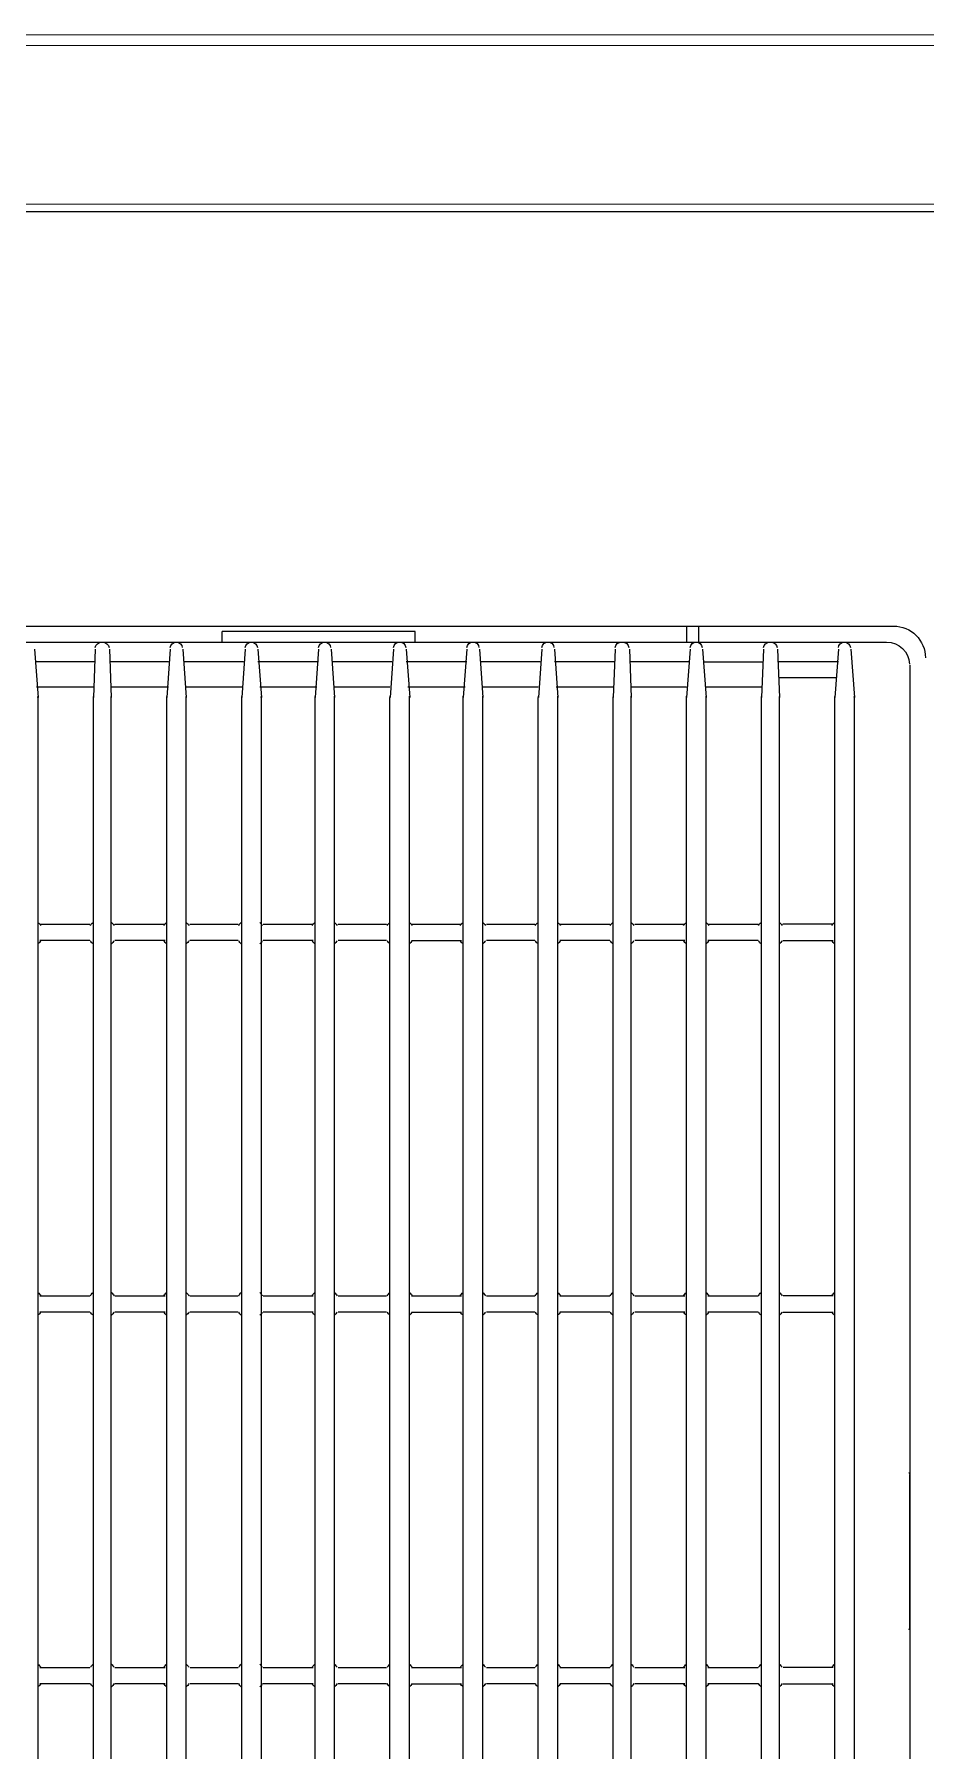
# Model space of a CAD drawing. Header units: inches. Extents: x -114 to 635, y -137 to 57.
# Drawn here: x 541.9142 to 542.0594, y 23.4587 to 23.7382 of the extents above; entities that cross this region are included whole.
import ezdxf

# ---------------------------------------------------------------- set-up
doc = ezdxf.new("R2010")
doc.units = ezdxf.units.IN
doc.header["$MEASUREMENT"] = 0
doc.layers.get('0').update_dxf_attribs({"lineweight": 5})
doc.layers.add('UTILITIES', color=141, linetype='Continuous', lineweight=0)

# ---------------------------------------------------------------- blocks, each defined once
blk = doc.blocks.new('AC ELEVATION')
blk.add_open_spline([(134710.28, 117793.96), (134710.28, 117793.96), (135108.52, 117794.05), (135108.52, 117794.05), (135108.52, 117794.05), (135108.52, 117794.05), (135109.97, 117794.05), (135109.97, 117794.05), (135109.97, 117794.05), (135109.97, 117794.05), (135113.27, 117793.67), (135113.27, 117793.67)], degree=3, knots=[0, 0, 0, 0, 0.333333, 0.333333, 0.333333, 0.333333, 0.666667, 0.666667, 0.666667, 0.666667, 1, 1, 1, 1])
for points in [[(134710.28, 117792.22), (134710.28, 117792.22), (135108.52, 117792.31), (135108.52, 117792.31)], [(135149.18, 117766.39), (135149.18, 117766.39), (134710.28, 117766.33), (134710.28, 117766.33)], [(135150.71, 117765.15), (135150.71, 117765.15), (134291.4, 117765.15), (134291.4, 117765.15)], [(134345.96, 117697.68), (134345.96, 117697.68), (134869.78, 117697.68), (134869.78, 117697.68)], [(134760.34, 117695.08), (134760.34, 117695.08), (134760.34, 117696.81), (134760.34, 117696.81)], [(134791.78, 117696.81), (134791.78, 117696.81), (134760.36, 117696.81), (134760.36, 117696.81)], [(134791.78, 117695.08), (134791.78, 117695.08), (134791.78, 117696.81), (134791.78, 117696.81)], [(134836.02, 117697.68), (134836.02, 117697.68), (134836.02, 117695.07), (134836.02, 117695.07)], [(134838.03, 117695.08), (134838.03, 117695.08), (134838.03, 117697.68), (134838.03, 117697.68)], [(134869.73, 117697.68), (134872.6, 117697.68), (134874.94, 117695.37), (134874.94, 117692.49)], [(134607.86, 117695.08), (134607.86, 117695.08), (134868.61, 117695.08), (134868.61, 117695.08)], [(134729.79, 117693.89), (134729.79, 117693.89), (134730.37, 117686.04), (134730.37, 117686.04)], [(134739.68, 117693.89), (134739.68, 117693.89), (134739.39, 117686.04), (134739.39, 117686.04)], [(134739.68, 117694.17), (134739.73, 117694.67), (134740.22, 117695.07), (134740.81, 117695.07)], [(134740.81, 117695.07), (134741.4, 117695.07), (134741.9, 117694.67), (134741.94, 117694.17)], [(134742.02, 117693.89), (134742.02, 117693.89), (134742.3, 117686.04), (134742.3, 117686.04)], [(134751.91, 117693.89), (134751.91, 117693.89), (134751.32, 117686.04), (134751.32, 117686.04)], [(134751.91, 117694.17), (134751.94, 117694.67), (134752.37, 117695.07), (134752.9, 117695.07)], [(134752.9, 117695.07), (134753.41, 117695.07), (134753.83, 117694.67), (134753.87, 117694.17)], [(134753.95, 117693.89), (134753.95, 117693.89), (134754.52, 117686.04), (134754.52, 117686.04)], [(134764.13, 117693.89), (134764.13, 117693.89), (134763.56, 117686.04), (134763.56, 117686.04)], [(134764.13, 117694.17), (134764.17, 117694.67), (134764.6, 117695.07), (134765.12, 117695.07)], [(134765.12, 117695.07), (134765.64, 117695.07), (134766.07, 117694.67), (134766.1, 117694.17)], [(134766.17, 117693.89), (134766.17, 117693.89), (134766.75, 117686.04), (134766.75, 117686.04)], [(134776.07, 117693.9), (134776.07, 117693.9), (134775.5, 117686.06), (134775.5, 117686.06)], [(134776.06, 117694.17), (134776.1, 117694.67), (134776.53, 117695.07), (134777.05, 117695.07)], [(134777.05, 117695.07), (134777.57, 117695.07), (134777.98, 117694.67), (134778.03, 117694.17)], [(134778.11, 117693.9), (134778.11, 117693.9), (134778.68, 117686.06), (134778.68, 117686.06)], [(134788.29, 117693.9), (134788.29, 117693.9), (134787.71, 117686.06), (134787.71, 117686.06)], [(134788.29, 117694.17), (134788.33, 117694.68), (134788.77, 117695.08), (134789.28, 117695.08)], [(134789.28, 117695.08), (134789.8, 117695.08), (134790.22, 117694.68), (134790.26, 117694.17)], [(134790.34, 117693.9), (134790.34, 117693.9), (134790.91, 117686.06), (134790.91, 117686.06)], [(134800.23, 117693.9), (134800.23, 117693.9), (134799.64, 117686.06), (134799.64, 117686.06)], [(134800.23, 117694.17), (134800.26, 117694.68), (134800.7, 117695.08), (134801.21, 117695.08)], [(134801.21, 117695.08), (134801.73, 117695.08), (134802.16, 117694.68), (134802.19, 117694.17)], [(134802.26, 117693.9), (134802.26, 117693.9), (134802.85, 117686.06), (134802.85, 117686.06)], [(134812.45, 117693.9), (134812.45, 117693.9), (134811.88, 117686.06), (134811.88, 117686.06)], [(134812.45, 117694.17), (134812.49, 117694.68), (134812.91, 117695.08), (134813.44, 117695.08)], [(134813.44, 117695.08), (134813.95, 117695.08), (134814.38, 117694.68), (134814.41, 117694.17)], [(134814.49, 117693.9), (134814.49, 117693.9), (134815.07, 117686.06), (134815.07, 117686.06)], [(134824.38, 117693.9), (134824.38, 117693.9), (134824.08, 117686.06), (134824.08, 117686.06)], [(134824.38, 117694.17), (134824.42, 117694.68), (134824.92, 117695.08), (134825.51, 117695.08)], [(134825.51, 117695.08), (134826.1, 117695.08), (134826.59, 117694.68), (134826.64, 117694.17)], [(134826.71, 117693.9), (134826.71, 117693.9), (134827, 117686.06), (134827, 117686.06)], [(134836.6, 117693.9), (134836.6, 117693.9), (134836.02, 117686.06), (134836.02, 117686.06)], [(134836.6, 117694.17), (134836.64, 117694.68), (134837.06, 117695.08), (134837.58, 117695.08)], [(134837.58, 117695.08), (134838.11, 117695.08), (134838.53, 117694.68), (134838.57, 117694.17)], [(134838.64, 117693.9), (134838.64, 117693.9), (134839.22, 117686.06), (134839.22, 117686.06)], [(134848.53, 117693.9), (134848.53, 117693.9), (134848.24, 117686.06), (134848.24, 117686.06)], [(134848.53, 117694.17), (134848.57, 117694.67), (134849.07, 117695.07), (134849.65, 117695.07)], [(134849.65, 117695.07), (134850.25, 117695.07), (134850.75, 117694.67), (134850.79, 117694.17)], [(134850.85, 117693.9), (134850.85, 117693.9), (134851.14, 117686.06), (134851.14, 117686.06)], [(134860.75, 117693.9), (134860.75, 117693.9), (134860.16, 117686.06), (134860.16, 117686.06)], [(134860.75, 117694.17), (134860.78, 117694.67), (134861.21, 117695.07), (134861.73, 117695.07)], [(134861.73, 117695.07), (134862.26, 117695.07), (134862.68, 117694.67), (134862.71, 117694.17)], [(134862.78, 117693.9), (134862.78, 117693.9), (134863.37, 117686.06), (134863.37, 117686.06)], [(134868.58, 117695.07), (134870.64, 117695.07), (134872.32, 117693.47), (134872.32, 117691.48)], [(134730.09, 117691.88), (134730.09, 117691.88), (134739.69, 117691.88), (134739.69, 117691.88)], [(134742.03, 117691.88), (134742.03, 117691.88), (134751.62, 117691.88), (134751.62, 117691.88)], [(134754.25, 117691.88), (134754.25, 117691.88), (134763.84, 117691.88), (134763.84, 117691.88)], [(134766.18, 117691.88), (134766.18, 117691.88), (134776.07, 117691.88), (134776.07, 117691.88)], [(134778.4, 117691.88), (134778.4, 117691.88), (134787.99, 117691.88), (134787.99, 117691.88)], [(134790.33, 117691.88), (134790.33, 117691.88), (134800.22, 117691.88), (134800.22, 117691.88)], [(134802.54, 117691.88), (134802.54, 117691.88), (134812.15, 117691.88), (134812.15, 117691.88)], [(134814.49, 117691.88), (134814.49, 117691.88), (134824.38, 117691.88), (134824.38, 117691.88)], [(134826.71, 117691.88), (134826.71, 117691.88), (134836.31, 117691.88), (134836.31, 117691.88)], [(134838.91, 117691.87), (134838.91, 117691.87), (134848.52, 117691.87), (134848.52, 117691.87)], [(134860.75, 117691.87), (134860.75, 117691.87), (134850.85, 117691.87), (134850.85, 117691.87)], [(134872.39, 117691.29), (134872.39, 117691.29), (134872.39, 117466.35), (134872.39, 117466.35)], [(134730.09, 117687.79), (134730.09, 117687.79), (134739.4, 117687.79), (134739.4, 117687.79)], [(134742.31, 117687.79), (134742.31, 117687.79), (134751.62, 117687.79), (134751.62, 117687.79)], [(134754.54, 117687.79), (134754.54, 117687.79), (134763.56, 117687.79), (134763.56, 117687.79)], [(134766.47, 117687.79), (134766.47, 117687.79), (134775.78, 117687.79), (134775.78, 117687.79)], [(134778.68, 117687.79), (134778.68, 117687.79), (134787.7, 117687.79), (134787.7, 117687.79)], [(134790.62, 117687.79), (134790.62, 117687.79), (134799.93, 117687.79), (134799.93, 117687.79)], [(134802.85, 117687.79), (134802.85, 117687.79), (134811.86, 117687.79), (134811.86, 117687.79)], [(134814.78, 117687.79), (134814.78, 117687.79), (134824.08, 117687.79), (134824.08, 117687.79)], [(134826.99, 117687.79), (134826.99, 117687.79), (134836.02, 117687.79), (134836.02, 117687.79)], [(134839.21, 117687.79), (134839.21, 117687.79), (134848.23, 117687.79), (134848.23, 117687.79)], [(134860.45, 117689.25), (134860.45, 117689.25), (134851.14, 117689.25), (134851.14, 117689.25)], [(134730.3, 117686.23), (134730.3, 117686.17), (134730.3, 117686.13), (134730.3, 117686.07)], [(134730.37, 117466.35), (134730.37, 117466.35), (134730.37, 117686.06), (134730.37, 117686.06)], [(134739.39, 117686.07), (134739.39, 117686.13), (134739.39, 117686.17), (134739.39, 117686.23)], [(134739.39, 117466.35), (134739.39, 117466.35), (134739.39, 117686.04), (134739.39, 117686.04)], [(134742.24, 117686.23), (134742.24, 117686.17), (134742.24, 117686.13), (134742.24, 117686.07)], [(134742.3, 117466.35), (134742.3, 117466.35), (134742.3, 117686.04), (134742.3, 117686.04)], [(134751.32, 117686.07), (134751.32, 117686.07), (134751.32, 117686.23), (134751.32, 117686.23)], [(134751.32, 117466.35), (134751.32, 117466.35), (134751.32, 117686.04), (134751.32, 117686.04)], [(134754.46, 117686.23), (134754.46, 117686.23), (134754.46, 117686.07), (134754.46, 117686.07)], [(134754.52, 117466.35), (134754.52, 117466.35), (134754.52, 117686.04), (134754.52, 117686.04)], [(134763.56, 117686.07), (134763.56, 117686.13), (134763.56, 117686.17), (134763.56, 117686.23)], [(134763.56, 117466.35), (134763.56, 117466.35), (134763.56, 117686.04), (134763.56, 117686.04)], [(134766.68, 117686.23), (134766.68, 117686.23), (134766.68, 117686.07), (134766.68, 117686.07)], [(134766.75, 117466.35), (134766.75, 117466.35), (134766.75, 117686.04), (134766.75, 117686.04)], [(134775.49, 117686.07), (134775.49, 117686.07), (134775.49, 117686.23), (134775.49, 117686.23)], [(134775.49, 117466.35), (134775.49, 117466.35), (134775.49, 117686.04), (134775.49, 117686.04)], [(134778.62, 117686.25), (134778.62, 117686.18), (134778.63, 117686.15), (134778.63, 117686.08)], [(134778.67, 117466.35), (134778.67, 117466.35), (134778.67, 117686.04), (134778.67, 117686.04)], [(134787.7, 117466.35), (134787.7, 117466.35), (134787.7, 117686.04), (134787.7, 117686.04)], [(134787.71, 117686.08), (134787.71, 117686.15), (134787.71, 117686.18), (134787.71, 117686.25)], [(134790.85, 117686.25), (134790.85, 117686.25), (134790.85, 117686.08), (134790.85, 117686.08)], [(134790.9, 117466.35), (134790.9, 117466.35), (134790.9, 117686.04), (134790.9, 117686.04)], [(134799.63, 117466.35), (134799.63, 117466.35), (134799.63, 117686.04), (134799.63, 117686.04)], [(134799.64, 117686.08), (134799.64, 117686.08), (134799.64, 117686.25), (134799.64, 117686.25)], [(134802.77, 117686.25), (134802.78, 117686.18), (134802.78, 117686.15), (134802.78, 117686.08)], [(134802.83, 117466.35), (134802.83, 117466.35), (134802.83, 117686.04), (134802.83, 117686.04)], [(134811.86, 117466.35), (134811.86, 117466.35), (134811.86, 117686.04), (134811.86, 117686.04)], [(134811.88, 117686.08), (134811.88, 117686.08), (134811.88, 117686.25), (134811.88, 117686.25)], [(134815, 117686.25), (134815, 117686.18), (134815, 117686.15), (134815, 117686.08)], [(134815.06, 117466.35), (134815.06, 117466.35), (134815.06, 117686.04), (134815.06, 117686.04)], [(134824.07, 117466.35), (134824.07, 117466.35), (134824.07, 117686.04), (134824.07, 117686.04)], [(134824.08, 117686.08), (134824.08, 117686.15), (134824.09, 117686.18), (134824.09, 117686.25)], [(134826.93, 117686.25), (134826.93, 117686.18), (134826.93, 117686.15), (134826.93, 117686.08)], [(134826.99, 117466.35), (134826.99, 117466.35), (134826.99, 117686.04), (134826.99, 117686.04)], [(134836.01, 117466.35), (134836.01, 117466.35), (134836.01, 117686.04), (134836.01, 117686.04)], [(134836.02, 117686.08), (134836.02, 117686.08), (134836.02, 117686.25), (134836.02, 117686.25)], [(134839.15, 117686.25), (134839.15, 117686.18), (134839.15, 117686.15), (134839.15, 117686.08)], [(134839.21, 117466.35), (134839.21, 117466.35), (134839.21, 117686.04), (134839.21, 117686.04)], [(134848.23, 117466.35), (134848.23, 117466.35), (134848.23, 117686.04), (134848.23, 117686.04)], [(134848.24, 117686.08), (134848.24, 117686.13), (134848.24, 117686.17), (134848.24, 117686.23)], [(134851.08, 117686.23), (134851.08, 117686.17), (134851.09, 117686.13), (134851.09, 117686.08)], [(134851.14, 117466.35), (134851.14, 117466.35), (134851.14, 117686.04), (134851.14, 117686.04)], [(134860.16, 117686.08), (134860.16, 117686.08), (134860.16, 117686.23), (134860.16, 117686.23)], [(134860.16, 117466.35), (134860.16, 117466.35), (134860.16, 117686.04), (134860.16, 117686.04)], [(134863.29, 117686.23), (134863.29, 117686.18), (134863.29, 117686.15), (134863.29, 117686.08)], [(134863.36, 117466.35), (134863.36, 117466.35), (134863.36, 117686.06), (134863.36, 117686.06)], [(134730.35, 117649.4), (134730.52, 117649.25), (134730.67, 117649.11), (134730.8, 117648.93)], [(134730.67, 117649.11), (134730.67, 117649.11), (134738.82, 117649.11), (134738.82, 117649.11)], [(134738.89, 117648.93), (134739.02, 117649.11), (134739.16, 117649.25), (134739.32, 117649.4)], [(134742.33, 117649.4), (134742.49, 117649.25), (134742.63, 117649.11), (134742.75, 117648.93)], [(134742.89, 117649.11), (134742.89, 117649.11), (134751.05, 117649.11), (134751.05, 117649.11)], [(134750.86, 117648.93), (134750.97, 117649.11), (134751.13, 117649.25), (134751.3, 117649.4)], [(134754.5, 117649.4), (134754.67, 117649.25), (134754.82, 117649.11), (134754.95, 117648.93)], [(134755.11, 117649.11), (134755.11, 117649.11), (134762.97, 117649.11), (134762.97, 117649.11)], [(134763.06, 117648.93), (134763.17, 117649.11), (134763.3, 117649.25), (134763.47, 117649.4)], [(134766.49, 117649.4), (134766.65, 117649.25), (134766.79, 117649.11), (134766.9, 117648.93)], [(134767.04, 117649.11), (134767.04, 117649.11), (134775.2, 117649.11), (134775.2, 117649.11)], [(134775.01, 117648.93), (134775.14, 117649.11), (134775.27, 117649.25), (134775.45, 117649.4)], [(134778.66, 117649.4), (134778.83, 117649.25), (134778.97, 117649.11), (134779.11, 117648.93)], [(134779.27, 117649.11), (134779.27, 117649.11), (134787.13, 117649.11), (134787.13, 117649.11)], [(134787.23, 117648.93), (134787.35, 117649.11), (134787.5, 117649.25), (134787.68, 117649.4)], [(134790.88, 117649.4), (134791.05, 117649.25), (134791.2, 117649.11), (134791.31, 117648.93)], [(134791.2, 117649.11), (134791.2, 117649.11), (134799.35, 117649.11), (134799.35, 117649.11)], [(134799.16, 117648.93), (134799.28, 117649.11), (134799.43, 117649.25), (134799.61, 117649.4)], [(134802.81, 117649.4), (134802.98, 117649.25), (134803.13, 117649.11), (134803.26, 117648.93)], [(134803.42, 117649.11), (134803.42, 117649.11), (134811.29, 117649.11), (134811.29, 117649.11)], [(134811.38, 117648.93), (134811.51, 117649.11), (134811.65, 117649.25), (134811.84, 117649.4)], [(134815.02, 117649.4), (134815.21, 117649.25), (134815.35, 117649.11), (134815.47, 117648.93)], [(134815.36, 117649.11), (134815.36, 117649.11), (134823.5, 117649.11), (134823.5, 117649.11)], [(134823.58, 117648.93), (134823.69, 117649.11), (134823.84, 117649.25), (134823.99, 117649.4)], [(134827, 117649.4), (134827.18, 117649.25), (134827.32, 117649.11), (134827.43, 117648.93)], [(134827.57, 117649.11), (134827.57, 117649.11), (134835.73, 117649.11), (134835.73, 117649.11)], [(134835.54, 117648.93), (134835.66, 117649.11), (134835.81, 117649.25), (134835.99, 117649.4)], [(134839.19, 117649.4), (134839.36, 117649.25), (134839.51, 117649.11), (134839.63, 117648.93)], [(134839.51, 117649.11), (134839.51, 117649.11), (134847.66, 117649.11), (134847.66, 117649.11)], [(134847.73, 117648.93), (134847.85, 117649.11), (134847.99, 117649.25), (134848.16, 117649.4)], [(134851.17, 117649.4), (134851.33, 117649.25), (134851.47, 117649.11), (134851.59, 117648.93)], [(134859.88, 117649.11), (134859.88, 117649.11), (134851.73, 117649.11), (134851.73, 117649.11)], [(134859.69, 117648.93), (134859.82, 117649.11), (134859.96, 117649.25), (134860.14, 117649.4)], [(134730.8, 117646.42), (134730.67, 117646.24), (134730.52, 117646.07), (134730.35, 117645.94)], [(134738.82, 117646.48), (134738.82, 117646.48), (134730.67, 117646.48), (134730.67, 117646.48)], [(134739.32, 117645.94), (134739.16, 117646.07), (134739.02, 117646.24), (134738.89, 117646.42)], [(134742.75, 117646.42), (134742.63, 117646.24), (134742.49, 117646.07), (134742.33, 117645.94)], [(134751.05, 117646.48), (134751.05, 117646.48), (134742.89, 117646.48), (134742.89, 117646.48)], [(134751.3, 117645.94), (134751.13, 117646.07), (134750.97, 117646.24), (134750.86, 117646.42)], [(134754.95, 117646.42), (134754.82, 117646.24), (134754.67, 117646.07), (134754.5, 117645.94)], [(134762.97, 117646.48), (134762.97, 117646.48), (134755.11, 117646.48), (134755.11, 117646.48)], [(134763.47, 117645.94), (134763.3, 117646.07), (134763.17, 117646.24), (134763.06, 117646.42)], [(134766.9, 117646.42), (134766.79, 117646.24), (134766.65, 117646.07), (134766.49, 117645.94)], [(134775.2, 117646.48), (134775.2, 117646.48), (134767.04, 117646.48), (134767.04, 117646.48)], [(134775.45, 117645.94), (134775.27, 117646.07), (134775.14, 117646.24), (134775.01, 117646.42)], [(134779.11, 117646.42), (134778.97, 117646.24), (134778.83, 117646.07), (134778.66, 117645.94)], [(134787.13, 117646.48), (134787.13, 117646.48), (134779.27, 117646.48), (134779.27, 117646.48)], [(134787.68, 117645.94), (134787.5, 117646.07), (134787.35, 117646.24), (134787.23, 117646.42)], [(134791.31, 117646.42), (134791.2, 117646.24), (134791.05, 117646.07), (134790.88, 117645.94)], [(134791.2, 117646.48), (134791.2, 117646.48), (134799.35, 117646.48), (134799.35, 117646.48)], [(134799.61, 117645.94), (134799.43, 117646.07), (134799.28, 117646.24), (134799.16, 117646.42)], [(134803.26, 117646.42), (134803.13, 117646.24), (134802.98, 117646.07), (134802.81, 117645.94)], [(134811.29, 117646.48), (134811.29, 117646.48), (134803.42, 117646.48), (134803.42, 117646.48)], [(134811.84, 117645.94), (134811.65, 117646.07), (134811.51, 117646.24), (134811.38, 117646.42)], [(134815.47, 117646.42), (134815.35, 117646.24), (134815.21, 117646.07), (134815.02, 117645.94)], [(134823.5, 117646.48), (134823.5, 117646.48), (134815.36, 117646.48), (134815.36, 117646.48)], [(134823.99, 117645.94), (134823.84, 117646.07), (134823.69, 117646.24), (134823.58, 117646.42)], [(134827.43, 117646.42), (134827.32, 117646.24), (134827.18, 117646.07), (134827, 117645.94)], [(134835.73, 117646.48), (134835.73, 117646.48), (134827.57, 117646.48), (134827.57, 117646.48)], [(134835.99, 117645.94), (134835.81, 117646.07), (134835.66, 117646.24), (134835.54, 117646.42)], [(134839.63, 117646.42), (134839.51, 117646.24), (134839.36, 117646.07), (134839.19, 117645.94)], [(134847.66, 117646.48), (134847.66, 117646.48), (134839.51, 117646.48), (134839.51, 117646.48)], [(134848.16, 117645.94), (134847.99, 117646.07), (134847.85, 117646.24), (134847.73, 117646.42)], [(134851.59, 117646.42), (134851.47, 117646.24), (134851.33, 117646.07), (134851.17, 117645.94)], [(134851.73, 117646.48), (134851.73, 117646.48), (134859.88, 117646.48), (134859.88, 117646.48)], [(134860.14, 117645.94), (134859.96, 117646.07), (134859.82, 117646.24), (134859.69, 117646.42)], [(134730.35, 117589.13), (134730.52, 117588.98), (134730.67, 117588.82), (134730.8, 117588.61)], [(134730.67, 117588.57), (134730.67, 117588.57), (134738.82, 117588.57), (134738.82, 117588.57)], [(134738.89, 117588.61), (134739.02, 117588.82), (134739.16, 117588.98), (134739.32, 117589.13)], [(134742.33, 117589.13), (134742.49, 117588.98), (134742.63, 117588.82), (134742.75, 117588.61)], [(134742.89, 117588.57), (134742.89, 117588.57), (134751.05, 117588.57), (134751.05, 117588.57)], [(134750.86, 117588.61), (134750.97, 117588.82), (134751.13, 117588.98), (134751.3, 117589.13)], [(134754.5, 117589.13), (134754.67, 117588.98), (134754.82, 117588.82), (134754.95, 117588.61)], [(134755.11, 117588.57), (134755.11, 117588.57), (134762.97, 117588.57), (134762.97, 117588.57)], [(134763.06, 117588.61), (134763.17, 117588.82), (134763.3, 117588.98), (134763.47, 117589.13)], [(134766.49, 117589.13), (134766.65, 117588.98), (134766.79, 117588.82), (134766.9, 117588.61)], [(134767.04, 117588.57), (134767.04, 117588.57), (134775.2, 117588.57), (134775.2, 117588.57)], [(134775.01, 117588.61), (134775.14, 117588.82), (134775.27, 117588.98), (134775.45, 117589.13)], [(134778.66, 117589.13), (134778.83, 117588.98), (134778.97, 117588.82), (134779.11, 117588.61)], [(134779.27, 117588.57), (134779.27, 117588.57), (134787.13, 117588.57), (134787.13, 117588.57)], [(134787.23, 117588.61), (134787.35, 117588.82), (134787.5, 117588.98), (134787.68, 117589.13)], [(134790.88, 117589.13), (134791.05, 117588.98), (134791.2, 117588.82), (134791.31, 117588.61)], [(134791.2, 117588.57), (134791.2, 117588.57), (134799.35, 117588.57), (134799.35, 117588.57)], [(134799.16, 117588.61), (134799.28, 117588.82), (134799.43, 117588.98), (134799.61, 117589.13)], [(134802.81, 117589.13), (134802.98, 117588.98), (134803.13, 117588.82), (134803.26, 117588.61)], [(134803.42, 117588.57), (134803.42, 117588.57), (134811.29, 117588.57), (134811.29, 117588.57)], [(134811.38, 117588.61), (134811.51, 117588.82), (134811.65, 117588.98), (134811.84, 117589.13)], [(134815.02, 117589.13), (134815.21, 117588.98), (134815.35, 117588.82), (134815.47, 117588.61)], [(134815.36, 117588.57), (134815.36, 117588.57), (134823.5, 117588.57), (134823.5, 117588.57)], [(134823.58, 117588.61), (134823.69, 117588.82), (134823.84, 117588.98), (134823.99, 117589.13)], [(134827, 117589.13), (134827.18, 117588.98), (134827.32, 117588.82), (134827.43, 117588.61)], [(134827.57, 117588.57), (134827.57, 117588.57), (134835.73, 117588.57), (134835.73, 117588.57)], [(134835.54, 117588.61), (134835.66, 117588.82), (134835.81, 117588.98), (134835.99, 117589.13)], [(134839.19, 117589.13), (134839.36, 117588.98), (134839.51, 117588.82), (134839.63, 117588.61)], [(134839.51, 117588.57), (134839.51, 117588.57), (134847.66, 117588.57), (134847.66, 117588.57)], [(134847.73, 117588.61), (134847.85, 117588.82), (134847.99, 117588.98), (134848.16, 117589.13)], [(134851.17, 117589.13), (134851.33, 117588.98), (134851.47, 117588.82), (134851.59, 117588.61)], [(134859.88, 117588.57), (134859.88, 117588.57), (134851.74, 117588.57), (134851.74, 117588.57)], [(134859.69, 117588.61), (134859.82, 117588.82), (134859.96, 117588.98), (134860.14, 117589.13)], [(134730.8, 117585.96), (134730.67, 117585.75), (134730.52, 117585.59), (134730.35, 117585.44)], [(134738.82, 117585.94), (134738.82, 117585.94), (134730.67, 117585.94), (134730.67, 117585.94)], [(134739.32, 117585.44), (134739.16, 117585.59), (134739.02, 117585.75), (134738.89, 117585.96)], [(134742.75, 117585.96), (134742.63, 117585.75), (134742.49, 117585.59), (134742.33, 117585.44)], [(134751.05, 117585.94), (134751.05, 117585.94), (134742.89, 117585.94), (134742.89, 117585.94)], [(134751.3, 117585.44), (134751.13, 117585.59), (134750.97, 117585.75), (134750.86, 117585.96)], [(134754.95, 117585.96), (134754.82, 117585.75), (134754.67, 117585.59), (134754.5, 117585.44)], [(134762.97, 117585.94), (134762.97, 117585.94), (134755.11, 117585.94), (134755.11, 117585.94)], [(134763.47, 117585.44), (134763.3, 117585.59), (134763.17, 117585.75), (134763.06, 117585.96)], [(134766.9, 117585.96), (134766.79, 117585.75), (134766.65, 117585.59), (134766.49, 117585.44)], [(134775.2, 117585.94), (134775.2, 117585.94), (134767.04, 117585.94), (134767.04, 117585.94)], [(134775.45, 117585.44), (134775.27, 117585.59), (134775.14, 117585.75), (134775.01, 117585.96)], [(134779.11, 117585.96), (134778.97, 117585.75), (134778.83, 117585.59), (134778.66, 117585.44)], [(134787.13, 117585.94), (134787.13, 117585.94), (134779.27, 117585.94), (134779.27, 117585.94)], [(134787.68, 117585.44), (134787.5, 117585.59), (134787.35, 117585.75), (134787.23, 117585.96)], [(134791.31, 117585.96), (134791.2, 117585.75), (134791.05, 117585.59), (134790.88, 117585.44)], [(134791.2, 117585.94), (134791.2, 117585.94), (134799.35, 117585.94), (134799.35, 117585.94)], [(134799.61, 117585.44), (134799.43, 117585.59), (134799.28, 117585.75), (134799.16, 117585.96)], [(134803.26, 117585.96), (134803.13, 117585.75), (134802.98, 117585.59), (134802.81, 117585.44)], [(134811.29, 117585.94), (134811.29, 117585.94), (134803.42, 117585.94), (134803.42, 117585.94)], [(134811.84, 117585.44), (134811.65, 117585.59), (134811.51, 117585.75), (134811.38, 117585.96)], [(134815.47, 117585.96), (134815.35, 117585.75), (134815.21, 117585.59), (134815.02, 117585.44)], [(134823.5, 117585.94), (134823.5, 117585.94), (134815.36, 117585.94), (134815.36, 117585.94)], [(134823.99, 117585.44), (134823.84, 117585.59), (134823.69, 117585.75), (134823.58, 117585.96)], [(134827.43, 117585.96), (134827.32, 117585.75), (134827.18, 117585.59), (134827, 117585.44)], [(134835.73, 117585.94), (134835.73, 117585.94), (134827.57, 117585.94), (134827.57, 117585.94)], [(134835.99, 117585.44), (134835.81, 117585.59), (134835.66, 117585.75), (134835.54, 117585.96)], [(134839.63, 117585.96), (134839.51, 117585.75), (134839.36, 117585.59), (134839.19, 117585.44)], [(134847.66, 117585.94), (134847.66, 117585.94), (134839.51, 117585.94), (134839.51, 117585.94)], [(134848.16, 117585.44), (134847.99, 117585.59), (134847.85, 117585.75), (134847.73, 117585.96)], [(134851.59, 117585.96), (134851.47, 117585.75), (134851.33, 117585.59), (134851.17, 117585.44)], [(134851.73, 117585.94), (134851.73, 117585.94), (134859.88, 117585.94), (134859.88, 117585.94)], [(134860.14, 117585.44), (134859.96, 117585.59), (134859.82, 117585.75), (134859.69, 117585.96)], [(134872.23, 117559.88), (134872.29, 117559.82), (134872.32, 117559.72), (134872.32, 117559.63)], [(134872.38, 117534.43), (134872.38, 117534.43), (134872.38, 117559.46), (134872.38, 117559.46)], [(134872.32, 117534.47), (134872.32, 117534.35), (134872.29, 117534.22), (134872.23, 117534.14)], [(134730.35, 117528.6), (134730.52, 117528.45), (134730.67, 117528.28), (134730.8, 117528.1)], [(134738.89, 117528.1), (134739.03, 117528.28), (134739.16, 117528.45), (134739.33, 117528.6)], [(134742.33, 117528.6), (134742.49, 117528.45), (134742.64, 117528.28), (134742.75, 117528.1)], [(134750.86, 117528.1), (134750.99, 117528.28), (134751.13, 117528.45), (134751.3, 117528.6)], [(134754.5, 117528.6), (134754.67, 117528.45), (134754.82, 117528.28), (134754.95, 117528.1)], [(134763.06, 117528.1), (134763.17, 117528.28), (134763.3, 117528.45), (134763.48, 117528.6)], [(134766.49, 117528.6), (134766.65, 117528.45), (134766.79, 117528.28), (134766.9, 117528.1)], [(134775.01, 117528.1), (134775.14, 117528.28), (134775.27, 117528.45), (134775.45, 117528.6)], [(134778.66, 117528.6), (134778.83, 117528.45), (134778.97, 117528.28), (134779.11, 117528.1)], [(134787.23, 117528.1), (134787.35, 117528.28), (134787.5, 117528.45), (134787.69, 117528.6)], [(134790.88, 117528.6), (134791.05, 117528.45), (134791.2, 117528.28), (134791.33, 117528.1)], [(134799.17, 117528.1), (134799.28, 117528.28), (134799.45, 117528.45), (134799.61, 117528.6)], [(134802.82, 117528.6), (134802.98, 117528.45), (134803.13, 117528.28), (134803.26, 117528.1)], [(134811.39, 117528.1), (134811.51, 117528.28), (134811.65, 117528.45), (134811.84, 117528.6)], [(134815.04, 117528.6), (134815.21, 117528.45), (134815.35, 117528.28), (134815.47, 117528.1)], [(134823.58, 117528.1), (134823.69, 117528.28), (134823.84, 117528.45), (134823.99, 117528.6)], [(134827.02, 117528.6), (134827.18, 117528.45), (134827.32, 117528.28), (134827.44, 117528.1)], [(134835.54, 117528.1), (134835.66, 117528.28), (134835.81, 117528.45), (134835.99, 117528.6)], [(134839.19, 117528.6), (134839.36, 117528.45), (134839.51, 117528.28), (134839.63, 117528.1)], [(134847.73, 117528.1), (134847.87, 117528.28), (134847.99, 117528.45), (134848.16, 117528.6)], [(134851.17, 117528.6), (134851.33, 117528.45), (134851.48, 117528.28), (134851.59, 117528.1)], [(134859.7, 117528.1), (134859.82, 117528.28), (134859.96, 117528.45), (134860.14, 117528.6)], [(134730.8, 117525.44), (134730.67, 117525.23), (134730.52, 117525.05), (134730.35, 117524.94)], [(134730.67, 117528.04), (134730.67, 117528.04), (134738.82, 117528.04), (134738.82, 117528.04)], [(134738.82, 117525.43), (134738.82, 117525.43), (134730.67, 117525.43), (134730.67, 117525.43)], [(134739.33, 117524.94), (134739.16, 117525.05), (134739.03, 117525.23), (134738.89, 117525.44)], [(134742.75, 117525.44), (134742.64, 117525.23), (134742.49, 117525.05), (134742.33, 117524.94)], [(134742.9, 117528.04), (134742.9, 117528.04), (134751.05, 117528.04), (134751.05, 117528.04)], [(134751.05, 117525.43), (134751.05, 117525.43), (134742.9, 117525.43), (134742.9, 117525.43)], [(134751.3, 117524.94), (134751.13, 117525.05), (134750.99, 117525.23), (134750.86, 117525.44)], [(134754.95, 117525.44), (134754.82, 117525.23), (134754.67, 117525.05), (134754.5, 117524.94)], [(134755.12, 117528.04), (134755.12, 117528.04), (134762.98, 117528.04), (134762.98, 117528.04)], [(134762.98, 117525.43), (134762.98, 117525.43), (134755.12, 117525.43), (134755.12, 117525.43)], [(134763.48, 117524.94), (134763.3, 117525.05), (134763.17, 117525.23), (134763.06, 117525.44)], [(134766.9, 117525.44), (134766.79, 117525.23), (134766.65, 117525.05), (134766.49, 117524.94)], [(134767.05, 117528.04), (134767.05, 117528.04), (134775.2, 117528.04), (134775.2, 117528.04)], [(134775.2, 117525.43), (134775.2, 117525.43), (134767.05, 117525.43), (134767.05, 117525.43)], [(134775.45, 117524.94), (134775.27, 117525.05), (134775.14, 117525.23), (134775.01, 117525.44)], [(134779.11, 117525.44), (134778.97, 117525.23), (134778.83, 117525.05), (134778.66, 117524.94)], [(134779.27, 117528.04), (134779.27, 117528.04), (134787.14, 117528.04), (134787.14, 117528.04)], [(134787.14, 117525.43), (134787.14, 117525.43), (134779.27, 117525.43), (134779.27, 117525.43)], [(134787.69, 117524.94), (134787.5, 117525.05), (134787.35, 117525.23), (134787.23, 117525.44)], [(134791.33, 117525.44), (134791.2, 117525.23), (134791.05, 117525.05), (134790.88, 117524.94)], [(134791.2, 117528.04), (134791.2, 117528.04), (134799.35, 117528.04), (134799.35, 117528.04)], [(134791.2, 117525.43), (134791.2, 117525.43), (134799.35, 117525.43), (134799.35, 117525.43)], [(134799.61, 117524.94), (134799.45, 117525.05), (134799.28, 117525.23), (134799.17, 117525.44)], [(134803.26, 117525.44), (134803.13, 117525.23), (134802.98, 117525.05), (134802.82, 117524.94)], [(134803.42, 117528.04), (134803.42, 117528.04), (134811.29, 117528.04), (134811.29, 117528.04)], [(134811.29, 117525.43), (134811.29, 117525.43), (134803.42, 117525.43), (134803.42, 117525.43)], [(134811.84, 117524.94), (134811.65, 117525.05), (134811.51, 117525.23), (134811.39, 117525.44)], [(134815.47, 117525.44), (134815.35, 117525.23), (134815.21, 117525.05), (134815.04, 117524.94)], [(134815.36, 117528.04), (134815.36, 117528.04), (134823.5, 117528.04), (134823.5, 117528.04)], [(134823.5, 117525.43), (134823.5, 117525.43), (134815.36, 117525.43), (134815.36, 117525.43)], [(134823.99, 117524.94), (134823.84, 117525.05), (134823.69, 117525.23), (134823.58, 117525.44)], [(134827.44, 117525.44), (134827.32, 117525.23), (134827.18, 117525.05), (134827.02, 117524.94)], [(134827.57, 117528.04), (134827.57, 117528.04), (134835.73, 117528.04), (134835.73, 117528.04)], [(134835.73, 117525.43), (134835.73, 117525.43), (134827.57, 117525.43), (134827.57, 117525.43)], [(134835.99, 117524.94), (134835.81, 117525.05), (134835.66, 117525.23), (134835.54, 117525.44)], [(134839.63, 117525.44), (134839.51, 117525.23), (134839.36, 117525.05), (134839.19, 117524.94)], [(134839.51, 117528.04), (134839.51, 117528.04), (134847.66, 117528.04), (134847.66, 117528.04)], [(134847.66, 117525.43), (134847.66, 117525.43), (134839.51, 117525.43), (134839.51, 117525.43)], [(134848.16, 117524.94), (134847.99, 117525.05), (134847.87, 117525.23), (134847.73, 117525.44)], [(134851.59, 117525.44), (134851.48, 117525.23), (134851.33, 117525.05), (134851.17, 117524.94)], [(134859.88, 117528.04), (134859.88, 117528.04), (134851.74, 117528.04), (134851.74, 117528.04)], [(134851.74, 117525.43), (134851.74, 117525.43), (134859.88, 117525.43), (134859.88, 117525.43)], [(134860.14, 117524.94), (134859.96, 117525.05), (134859.82, 117525.23), (134859.7, 117525.44)]]:
    blk.add_open_spline(points, degree=3)

msp = doc.modelspace()

# ---------------------------------------------------------------- block references
at = {"layer": 'UTILITIES', "xscale": 0.001, "yscale": 0.001, "zscale": 0.001}
msp.add_blockref('AC ELEVATION', (407.18441, -94.05583, 0), dxfattribs=at)

doc.saveas('drawing.dxf')
